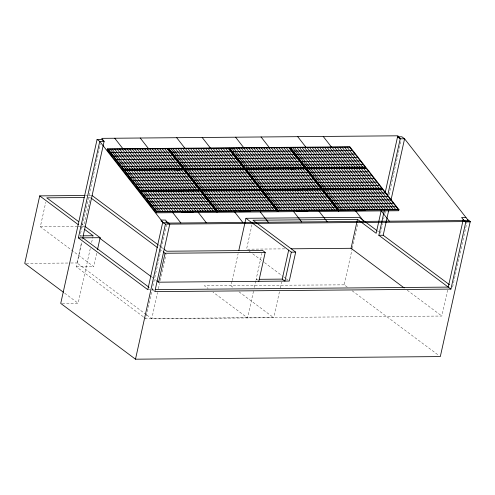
<?xml version="1.0" encoding="UTF-8"?>
<svg xmlns="http://www.w3.org/2000/svg" width="495" height="495" viewBox="0 0 495 495"><rect width="100%" height="100%" fill="white"/><g stroke="black" fill="none" stroke-linecap="round" stroke-linejoin="round"><path stroke-width="0.37" stroke-dasharray="2.48 1.86" d="M96.686 253.267L93.728 266.626L40.33 226.772L45.757 202.288M81.656 237.037L80.054 235.843L100.436 143.903M146.204 314.597L77.003 262.956L81.663 241.95M143.247 316.732L76.31 266.774L81.737 242.29M82.393 239.32L82.727 237.835M62.246 303.392L78.148 303.256L90.288 248.484M91.625 242.482L93.116 235.731M447.598 290.07L441.843 316.039L145.728 318.582L166.444 225.132M279.452 291.728L273.692 317.697L151.761 318.749L157.583 292.489M158.419 288.733L159.582 283.487M160.244 280.486L166.066 254.226M231.976 281.315L230.973 285.819L233.454 287.669M232.136 280.566L238.126 253.558M251.98 224.699L246.553 249.189L285.745 248.855M253.49 291.209L247.568 317.926L213.011 292.137M254.312 287.502L255.791 280.826M257.19 280.139L256.119 279.341L261.88 253.366M280.275 288.022L281.587 282.082M347.273 287.143L344.198 284.848L352.18 248.837M352.347 248.082L357.836 223.325M380.525 233.263L382.697 223.468M383.699 218.945L384.033 217.435M384.869 213.667L385.37 211.408M389.045 194.826L401.241 139.813M452.616 287.063L466.915 222.552M85.827 195.482L88.135 195.463M88.902 195.457L91.21 195.438M88.766 197.474L90.288 197.462L83.878 226.401L80.821 226.425M40.33 226.772L76.997 226.456M77.765 226.45L80.054 226.432M80.054 235.843L82.362 235.824M26.284 263.389L70.092 263.012M70.859 263.006L77.003 262.956M76.31 266.774L93.728 266.626M256.119 279.341L257.66 279.329M344.198 284.848L204.373 285.689L208.079 288.455M147.788 289.68L153.691 289.631M377.475 230.986L378.694 231.895M407.261 290.231L441.843 316.039M352.205 290.825L439.084 355.657M249.028 251.039L250.266 251.961M252.747 253.811L263.891 262.127M264.509 262.585L283.084 276.451M283.703 276.909L285.559 278.295M286.178 278.759L289.272 281.067M239.023 291.827L273.692 317.697M158.703 245.229L161.172 247.073M161.791 247.531L163.647 248.917M159.489 249.103L162.577 251.411M81.118 223.486L84.187 225.776M151.835 277.12L156.16 280.349M80.227 226.11L83.296 228.399M152.144 289.643L154.811 291.635M146.823 315.061L151.761 318.749M143.866 317.196L145.728 318.582M64.647 293.176L78.148 303.256"/><path stroke-width="0.74" d="M85.06 195.488L39.718 195.878L24.75 263.402L63.416 292.26M149.044 287.329L82.727 237.835L104.111 141.372L101.438 139.38L97.088 139.417L60.73 303.404L135.488 359.197L440.315 356.579L470.25 221.543L467.577 219.551M162.756 222.168L147.788 289.68L78.371 237.872L99.755 141.409L97.088 139.417M97.509 249.56L100.145 237.687L84.8 226.234M135.488 359.197L165.423 224.161L160.974 220.838M165.924 221.246L169.779 224.124L154.811 291.635L450.926 289.092L465.894 221.581L463.97 220.547L461.612 217.515L465.968 217.478M381.181 210.691L376.169 233.3L357.483 219.353L252.97 220.25L295.688 252.128L289.272 281.067L158.635 282.193L165.052 253.254L163.195 251.868M238.794 250.557L245.947 218.295L359.166 217.324L376.862 230.528M258.792 281.333L265.209 252.394L262.536 250.402L166.735 251.225L164.26 249.381M245.947 218.295L291.332 252.165L284.916 281.104L282.249 279.112L288.665 250.173M404.174 287.929L351.066 248.292L357.483 219.353M385.19 192.605L397.553 136.837L401.909 136.799L404.582 138.792L468.326 220.51L470.176 221.884L465.82 221.921L463.97 220.547M450.926 289.092L378.842 235.292L384.355 210.424M387.529 196.107L400.226 138.829L397.862 135.803L101.747 138.346L104.111 141.372L99.755 141.409L163.499 223.127M449.516 284.749L383.192 235.255L388.711 210.387M390.883 200.586L404.582 138.792L400.226 138.829L397.553 136.837M463.227 219.588L448.26 287.1L155.238 289.618M107.44 148.853L107.062 149.824L123.175 170.478L123.552 169.507L107.44 148.853L167.502 148.333L183.614 168.987L123.552 169.507M123.954 170.02L123.577 170.998L139.689 191.652L140.066 190.674L123.954 170.02L184.016 169.507L200.129 190.16L140.066 190.674M140.469 191.194L140.091 192.171L156.203 212.819L216.266 212.306L216.643 211.328L200.531 190.674L140.469 191.194L156.581 211.848L216.643 211.328M168.226 148.327L184.338 168.981L244.4 168.467L228.288 147.813L168.226 148.327L167.848 149.304L168.795 150.517M156.203 212.819L156.581 211.848M183.961 169.958L184.338 168.981M184.74 169.5L200.852 190.154L260.915 189.635L244.802 168.981L184.74 169.5L184.363 170.478L189.579 177.161M200.475 191.132L200.852 190.154M200.883 191.645L201.255 190.668L261.317 190.154L277.429 210.808L277.051 211.786L216.989 212.299L216.043 211.087M228.634 148.785L229.012 147.807L289.074 147.293L305.186 167.941L245.124 168.461L229.012 147.807M216.989 212.299L217.367 211.322L201.255 190.668M244.747 169.439L245.124 168.461M245.532 168.974L261.645 189.628L321.707 189.115L305.594 168.461L245.532 168.974L245.155 169.952L247.995 173.597M261.267 190.606L261.645 189.628M261.669 191.126L262.047 190.148L322.109 189.635L338.221 210.288L337.844 211.26L277.782 211.78L273.042 205.703M289.427 148.259L289.804 147.287L349.866 146.767L365.978 167.421L305.916 167.935L289.804 147.287M277.782 211.78L278.159 210.802L262.047 190.148M305.916 167.935L305.539 168.913L301.746 164.055M305.941 169.432L306.318 168.455L366.38 167.941L382.493 188.595L382.115 189.566M306.318 168.455L322.431 189.109L322.053 190.086L321.107 188.867M322.455 190.6L322.833 189.628L382.895 189.109L399.007 209.762L398.63 210.74L338.568 211.254L331.935 202.752M338.568 211.254L338.945 210.282L322.833 189.628M111.004 152.683L169.927 152.182M171.796 152.163L230.713 151.656M232.582 151.643L291.499 151.136M293.368 151.117L352.285 150.616M113.689 156.129L172.613 155.622M174.481 155.603L233.399 155.102M235.267 155.083L294.185 154.576M296.053 154.564L354.971 154.056M116.375 159.569L175.292 159.062M177.167 159.05L236.084 158.542M237.953 158.524L296.87 158.016M298.739 158.004L357.656 157.497M119.06 163.01L177.977 162.502M179.846 162.49L238.769 161.983M240.638 161.97L299.555 161.463M301.424 161.444L360.341 160.937M121.745 166.456L180.663 165.949M182.531 165.93L241.455 165.423M243.323 165.41L302.241 164.903M304.109 164.885L363.027 164.383M175.533 170.033L180.155 169.989M233.244 169.537L238.633 169.488M290.949 169.036L295.571 168.999M347.886 168.547L354.049 168.498M127.518 173.856L186.442 173.349M188.31 173.337L247.228 172.829M249.096 172.811L308.014 172.303M309.882 172.291L368.806 171.784M130.204 177.297L189.127 176.789M190.996 176.777L249.913 176.269M251.782 176.251L310.699 175.75M312.568 175.731L371.491 175.224M132.889 180.737L191.812 180.236M193.681 180.217L252.599 179.71M254.467 179.697L313.385 179.19M315.253 179.171L374.177 178.67M135.574 184.183L194.498 183.676M196.367 183.657L255.284 183.156M257.153 183.138L316.07 182.63M317.939 182.618L376.862 182.111M138.26 187.624L197.183 187.116M199.052 187.104L257.969 186.596M259.838 186.578L318.755 186.077M320.624 186.058L379.541 185.551M322.431 189.109L382.493 188.595M178.188 191.317L183.583 191.274M235.898 190.822L241.288 190.779M293.603 190.328L298.999 190.284M351.314 189.833L356.703 189.789M144.039 195.024L202.956 194.523M204.825 194.504L263.742 193.997M265.611 193.984L324.528 193.477M326.397 193.458L385.32 192.957M84.181 197.511L46.747 197.833L78.662 221.655M146.724 198.47L205.642 197.963M207.51 197.944L266.428 197.443M268.296 197.425L327.214 196.917M329.082 196.905L388.006 196.397M149.41 201.911L208.327 201.403M210.196 201.391L269.113 200.883M270.982 200.865L329.899 200.364M331.768 200.345L390.691 199.838M152.095 205.351L211.012 204.85M212.881 204.831L271.798 204.324M273.667 204.311L332.584 203.804M334.453 203.785L393.377 203.284M154.774 208.797L213.698 208.29M215.566 208.271L274.484 207.77M276.352 207.751L335.27 207.244M337.138 207.232L396.062 206.724M217.367 211.322L277.429 210.808M278.159 210.802L338.221 210.288M338.945 210.282L399.007 209.762M181.715 212.2L193.192 212.101M239.444 211.705L250.154 211.613M296.406 211.217L307.884 211.118M354.896 210.715L365.613 210.623M161.141 220.096L165.497 220.058L167.855 223.09L169.779 224.124M163.579 222.781L167.935 222.744M167.855 223.09L468.326 220.51M165.423 224.161L470.25 221.543M83.129 235.818L93.116 235.731L84.527 229.315M78.371 237.872L100.145 237.687M378.842 235.292L383.192 235.255M291.122 248.806L351.066 248.292M165.052 253.254L265.209 252.394M291.332 252.165L295.688 252.128M259.194 279.31L282.249 279.112M91.977 195.432L158.084 244.765M91.525 198.384L157.633 247.717M99.941 238.386L151.216 276.656M156.779 280.807L158.635 282.193M39.718 195.878L78.389 224.736M347.1 147.194L362.594 167.05M363.615 168.362L379.108 188.224M380.129 189.536L395.623 209.391M344.6 147.213L360.088 167.075M361.115 168.387L376.602 188.242M377.629 189.554L393.123 209.416M342.094 147.238L357.588 167.093M358.609 168.405L374.102 188.267M375.123 189.579L390.617 209.435M339.595 147.256L355.082 167.118M356.109 168.43L371.603 188.286M372.624 189.597L388.117 209.459M337.089 147.281L352.582 167.137M353.603 168.449L369.097 188.31M370.124 189.622L385.611 209.478M334.589 147.3L350.083 167.162M351.104 168.473L366.597 188.329M367.618 189.641L383.111 209.503M332.083 147.324L347.577 167.18M348.604 168.492L364.091 188.354M365.118 189.665L380.606 209.521M323.204 136.447L331.768 147.417M381.224 210.821L389.311 221.185M329.583 147.343L345.077 167.199M346.098 168.517L361.591 188.372M362.612 189.684L378.106 209.546M327.077 147.362L342.571 167.223M343.598 168.535L359.085 188.397M360.113 189.709L375.606 209.564M324.578 147.386L340.071 167.242M341.092 168.554L356.586 188.416M357.607 189.727L373.1 209.589M322.078 147.405L337.565 167.267M338.592 168.578L354.08 188.434M355.107 189.752L370.6 209.608M319.572 147.43L335.065 167.285M336.086 168.597L351.58 188.459M352.601 189.771L368.094 209.633M317.072 147.448L332.56 167.31M333.587 168.622L349.08 188.477M350.101 189.789L365.595 209.651M314.566 147.473L330.06 167.329M331.081 168.64L346.574 188.502M347.601 189.814L363.089 209.67M312.067 147.491L327.56 167.353M328.581 168.665L344.075 188.521M345.095 189.833L360.589 209.694M309.561 147.516L325.054 167.372M326.081 168.684L341.569 188.546M342.596 189.857L358.083 209.713M307.061 147.535L322.554 167.397M323.575 168.708L339.069 188.564M340.09 189.876L355.583 209.738M297.724 136.663L305.805 147.027M355.268 210.431L363.831 221.407M304.555 147.559L320.048 167.415M321.076 168.727L336.563 188.589M337.59 189.901L353.084 209.756M302.055 147.578L317.549 167.44M318.57 168.752L334.063 188.607M335.084 189.919L350.578 209.781M299.555 147.603L315.043 167.458M316.07 168.77L331.563 188.632M332.584 189.944L348.078 209.8M297.05 147.621L312.543 167.483M313.564 168.795L329.057 188.651M330.078 189.962L345.572 209.824M294.55 147.646L310.037 167.502M311.064 168.814L326.558 188.675M327.579 189.987L343.072 209.843M292.613 147.659L308.107 167.52M309.134 168.832L324.621 188.688M325.648 190L341.142 209.861M291.32 150.69L297.006 157.979M310.681 175.508L311.627 176.721M312.574 177.934L317.79 184.616M322.932 191.212L327.195 196.676M286.314 147.714L301.802 167.576M302.829 168.888L318.322 188.744M319.343 190.055L334.837 209.917M283.808 147.733L299.302 167.595M300.323 168.906L315.816 188.768M316.843 190.08L332.331 209.936M281.308 147.758L296.802 167.613M297.823 168.931L313.316 188.787M314.337 190.099L329.831 209.96M278.803 147.776L294.296 167.638M295.323 168.95L310.81 188.812M311.838 190.123L327.325 209.979M276.303 147.801L291.796 167.656M292.817 168.968L308.311 188.83M309.332 190.142L324.825 210.004M273.797 147.819L289.29 167.681M290.317 168.993L305.805 188.849M306.832 190.167L322.325 210.022M271.297 147.844L286.791 167.7M287.812 169.012L303.305 188.873M304.326 190.185L319.82 210.047M261.063 136.979L269.62 147.949M319.083 211.353L327.17 221.717M268.797 147.863L284.285 167.725M285.312 169.036L300.805 188.892M301.826 190.204L317.32 210.066M266.291 147.887L281.785 167.743M282.806 169.055L298.299 188.917M299.327 190.228L314.814 210.084M263.792 147.906L279.279 167.768M280.306 169.08L295.8 188.935M296.821 190.247L312.314 210.109M261.286 147.931L276.779 167.786M277.8 169.098L293.294 188.96M294.321 190.272L309.808 210.128M258.786 147.949L274.279 167.811M275.3 169.123L290.794 188.979M291.815 190.29L307.308 210.152M256.28 147.974L271.774 167.83M272.801 169.142L288.288 189.003M289.315 190.315L304.802 210.171M253.78 147.993L269.274 167.855M270.295 169.166L285.788 189.022M286.809 190.334L302.303 210.196M251.281 148.017L266.768 167.873M267.795 169.185L283.282 189.047M284.309 190.358L299.803 210.214M248.775 148.036L264.268 167.898M265.289 169.21L280.783 189.065M281.803 190.377L297.297 210.239M246.275 148.061L261.762 167.916M262.789 169.228L278.283 189.09M279.304 190.402L294.797 210.257M235.577 137.195L243.664 147.559M293.597 211.575L301.684 221.939M243.769 148.079L259.262 167.941M260.283 169.253L275.777 189.109M276.804 190.42L292.291 210.282M241.269 148.104L256.757 167.96M257.784 169.271L273.277 189.133M274.298 190.445L289.792 210.301M238.763 148.123L254.257 167.984M255.278 169.296L270.771 189.152M271.798 190.464L287.286 210.326M236.263 148.141L251.757 168.003M252.778 169.315L268.271 189.177M269.292 190.488L284.786 210.344M233.758 148.166L249.251 168.022M250.278 169.34L265.765 189.195M266.793 190.507L282.28 210.369M231.827 148.184L247.321 168.04M248.342 169.352L263.835 189.214M264.856 190.526L280.349 210.381M232.427 153.642L238.59 161.537M243.33 167.613L244.276 168.826M251.788 178.46L252.735 179.673M253.681 180.885L258.897 187.568M262.616 192.338L268.779 200.234M271.149 203.272L272.095 204.491M225.522 148.234L241.016 168.096M242.043 169.408L257.53 189.263M258.557 190.581L274.044 210.437M223.022 148.259L238.516 168.114M239.537 169.426L255.03 189.288M256.051 190.6L271.545 210.455M220.523 148.277L236.01 168.139M237.037 169.451L252.524 189.307M253.551 190.618L269.045 210.48M218.017 148.302L233.51 168.158M234.531 169.469L250.024 189.331M251.045 190.643L266.539 210.499M215.517 148.321L231.004 168.182M232.031 169.494L247.525 189.35M248.546 190.662L264.039 210.524M213.011 148.345L228.504 168.201M229.525 169.513L245.019 189.375M246.046 190.686L261.533 210.542M202.183 137.48L210.74 148.457M260.203 211.86L268.29 222.224M210.511 148.364L226.005 168.226M227.026 169.537L242.519 189.393M243.54 190.705L259.034 210.567M208.005 148.389L223.499 168.244M224.52 169.556L240.013 189.418M241.04 190.73L256.528 210.585M205.505 148.407L220.999 168.269M222.02 169.581L237.513 189.437M238.534 190.748L254.028 210.61M202.999 148.432L218.493 168.288M219.52 169.599L235.007 189.461M236.035 190.773L251.528 210.629M200.5 148.451L215.993 168.312M217.014 169.624L232.508 189.48M233.529 190.792L249.022 210.653M198 148.475L213.487 168.331M214.514 169.643L230.002 189.505M231.029 190.816L246.522 210.672M195.494 148.494L210.988 168.356M212.008 169.667L227.502 189.523M228.523 190.835L244.016 210.697M192.994 148.519L208.482 168.374M209.509 169.686L225.002 189.548M226.023 190.86L241.517 210.715M190.488 148.537L205.982 168.399M207.003 169.711L222.496 189.566M223.523 190.878L239.011 210.74M187.989 148.556L203.482 168.418M204.503 169.729L219.997 189.591M221.018 190.903L236.511 210.759M185.483 148.58L200.976 168.436M202.003 169.748L217.491 189.61M218.518 190.922L234.005 210.783M176.696 137.703L184.784 148.067M234.723 212.083L242.804 222.447M182.983 148.599L198.476 168.461M199.497 169.773L214.991 189.628M216.012 190.946L231.505 210.802M180.477 148.624L195.971 168.479M196.998 169.791L212.485 189.653M213.512 190.965L229.006 210.827M177.977 148.642L193.471 168.504M194.492 169.816L209.985 189.672M211.006 190.983L226.5 210.845M175.478 148.667L190.965 168.523M191.992 169.835L207.479 189.696M208.506 191.008L224 210.864M172.972 148.686L188.465 168.547M189.486 169.859L204.98 189.715M206 191.027L221.494 210.889M171.041 148.704L186.535 168.56M187.556 169.878L203.049 189.733M204.07 191.045L219.563 210.907M174.011 157.2L180.168 165.101M194.789 183.837L200.005 190.519M201.83 192.864L202.777 194.077M203.723 195.29L209.886 203.185M214.149 208.655L215.096 209.868M164.736 148.76L180.23 168.616M181.25 169.927L196.744 189.789M197.765 191.101L213.258 210.957M162.236 148.778L177.724 168.64M178.751 169.952L194.244 189.808M195.265 191.12L210.759 210.981M159.73 148.803L175.224 168.659M176.245 169.971L191.738 189.833M192.765 191.144L208.253 211M157.231 148.822L172.724 168.684M173.745 169.995L189.238 189.851M190.259 191.163L205.753 211.025M154.725 148.847L170.218 168.702M171.245 170.014L186.733 189.876M187.76 191.188L203.247 211.043M152.225 148.865L167.718 168.727M168.739 170.039L184.233 189.894M185.254 191.206L200.747 211.068M149.719 148.89L165.212 168.746M166.24 170.057L181.727 189.919M182.754 191.231L198.248 211.087M140.221 138.012L148.778 148.989M198.241 212.392L206.328 222.756M147.219 148.908L162.713 168.77M163.734 170.082L179.227 189.938M180.248 191.249L195.742 211.111M144.719 148.927L160.207 168.789M161.234 170.101L176.727 189.962M177.748 191.274L193.242 211.13M142.214 148.952L157.707 168.807M158.728 170.125L174.221 189.981M175.242 191.293L190.736 211.155M139.714 148.97L155.201 168.832M156.228 170.144L171.722 190.006M172.743 191.317L188.236 211.173M137.208 148.995L152.701 168.851M153.722 170.162L169.216 190.024M170.243 191.336L185.73 211.198M134.708 149.014L150.202 168.875M151.222 170.187L166.716 190.043M167.737 191.361L183.23 211.217M132.202 149.038L147.696 168.894M148.723 170.206L164.21 190.068M165.237 191.379L180.725 211.241M129.702 149.057L145.196 168.919M146.217 170.231L161.71 190.086M162.731 191.398L178.225 211.26M127.196 149.082L142.69 168.937M143.717 170.249L159.204 190.111M160.231 191.423L175.725 211.278M124.697 149.1L140.19 168.962M141.211 170.274L156.705 190.129M157.726 191.441L173.219 211.303M114.735 138.235L122.822 148.599M172.761 212.609L180.842 222.973M122.197 149.125L137.684 168.981M138.711 170.292L154.205 190.154M155.226 191.466L170.719 211.322M119.691 149.143L135.184 169.005M136.205 170.317L151.699 190.173M152.72 191.485L168.213 211.346M117.191 149.168L132.679 169.024M133.706 170.336L149.199 190.198M150.22 191.509L165.714 211.365M114.685 149.187L130.179 169.049M131.2 170.36L146.693 190.216M147.72 191.528L163.208 211.39M112.186 149.212L127.679 169.067M128.7 170.379L144.194 190.241M145.214 191.553L160.708 211.408M110.255 149.224L125.742 169.086M126.77 170.398L142.257 190.253M143.284 191.565L158.777 211.427M108.881 151.421L110.292 153.227M111.227 154.434L112.167 155.634M117.804 162.855L119.208 164.662M128.211 176.201L129.622 178.008M130.562 179.215L131.503 180.415M137.604 188.242L139.949 191.249M140.976 192.561L141.91 193.762M148.017 201.589L150.833 205.196M167.242 148.735L108.318 149.243L123.812 169.104L182.729 168.597L167.242 148.735M228.028 148.215L169.111 148.723L184.598 168.578L243.521 168.071L228.028 148.215M288.814 147.696L229.897 148.197L245.39 168.059L304.307 167.551L288.814 147.696M349.6 147.17L290.683 147.677L306.176 167.533L365.093 167.032L349.6 147.17M183.756 169.909L124.833 170.416L140.326 190.272L199.244 189.764L183.756 169.909M244.542 169.383L185.625 169.89L201.119 189.752L260.036 189.245L244.542 169.383M305.328 168.863L246.411 169.37L261.904 189.226L320.822 188.725L305.328 168.863M366.121 168.343L307.197 168.851L322.69 188.706L381.608 188.199L366.121 168.343M200.271 191.076L141.353 191.584L156.841 211.445L215.764 210.938L200.271 191.076M261.057 190.556L202.139 191.064L217.633 210.919L276.55 210.418L261.057 190.556M321.843 190.037L262.925 190.538L278.419 210.4L337.336 209.892L321.843 190.037M382.635 189.511L323.718 190.018L339.205 209.88L398.129 209.373L382.635 189.511"/></g></svg>
